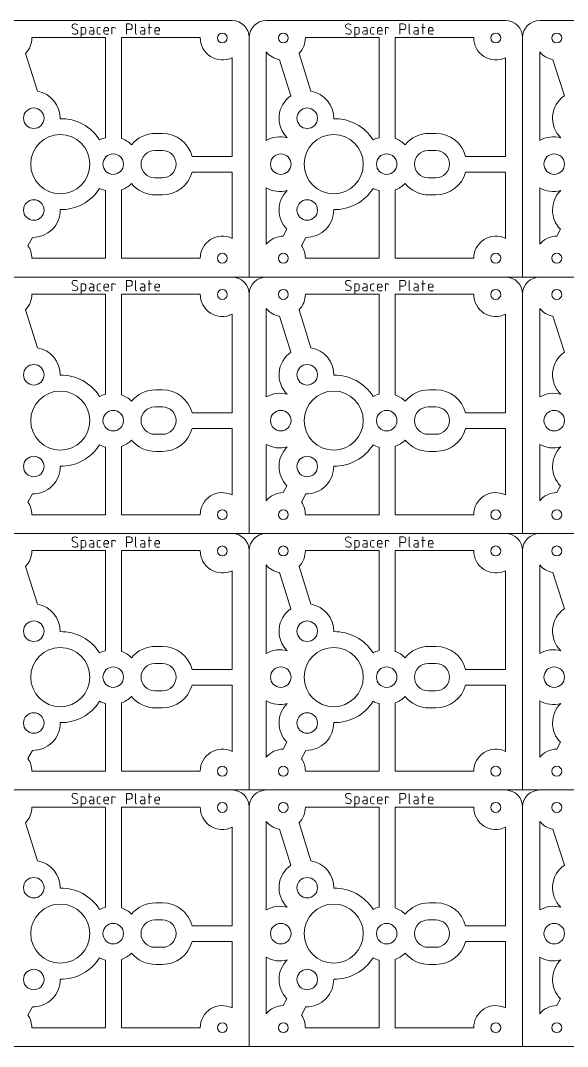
# Model space of a CAD drawing. Header units: millimetres. Extents: x 10 to 570, y 12 to 312.
# Drawn here: x 263.1 to 423.1, y 12.5 to 312.5 of the extents above; entities that cross this region are included whole.
import ezdxf

# ---------------------------------------------------------------- set-up
doc = ezdxf.new("R2010")
doc.units = ezdxf.units.MM
for name, color, linetype, lineweight, true_color in [('Spacer Plate', 7, 'CONTINUOUS', 0, 0x000000), ('Spacer Plate Honeycomb', 7, 'CONTINUOUS', 0, 0x000000), ('Spacer Plate Text', 4, 'CONTINUOUS', 0, 0x00ffff)]:
    doc.layers.add(name, color=color, linetype=linetype, lineweight=lineweight, true_color=true_color)

msp = doc.modelspace()

# ---------------------------------------------------------------- linework, layer by layer
at = {"layer": 'Spacer Plate'}
for p, q in [((325, 312.5), (255, 312.5)), ((405, 312.5), (335, 312.5)), ((485, 312.5), (415, 312.5)), ((330, 307.5), (330, 237.5)), ((410, 307.5), (410, 237.5)), ((302.37, 274.5), (304.62, 274.5)), ((382.37, 274.5), (384.62, 274.5)), ((304.62, 266.5), (302.37, 266.5)), ((384.62, 266.5), (382.37, 266.5)), ((250, 237.5), (330, 237.5)), ((330, 237.5), (410, 237.5)), ((410, 237.5), (490, 237.5)), ((330, 232.5), (330, 162.5)), ((410, 232.5), (410, 162.5)), ((302.37, 199.5), (304.62, 199.5)), ((382.37, 199.5), (384.62, 199.5)), ((304.62, 191.5), (302.37, 191.5)), ((384.62, 191.5), (382.37, 191.5)), ((250, 162.5), (330, 162.5)), ((330, 162.5), (410, 162.5)), ((410, 162.5), (490, 162.5)), ((330, 157.5), (330, 87.5)), ((410, 157.5), (410, 87.5)), ((302.37, 124.5), (304.62, 124.5)), ((382.37, 124.5), (384.62, 124.5)), ((304.62, 116.5), (302.37, 116.5)), ((384.62, 116.5), (382.37, 116.5)), ((250, 87.5), (330, 87.5)), ((330, 87.5), (410, 87.5)), ((410, 87.5), (490, 87.5)), ((330, 82.5), (330, 12.5)), ((410, 82.5), (410, 12.5)), ((302.37, 49.5), (304.62, 49.5)), ((382.37, 49.5), (384.62, 49.5)), ((304.62, 41.5), (302.37, 41.5)), ((384.62, 41.5), (382.37, 41.5)), ((250, 12.5), (330, 12.5)), ((330, 12.5), (410, 12.5)), ((410, 12.5), (490, 12.5))]:
    msp.add_line(p, q, dxfattribs=at)
for centre, radius in [((322.15, 307.4), 1.45), ((340, 307.4), 1.45), ((402.15, 307.4), 1.45), ((420, 307.4), 1.45), ((267, 283.92), 3), ((347, 283.92), 3), ((274.75, 270.5), 8.65), ((354.75, 270.5), 8.65), ((290.25, 270.5), 3), ((339.25, 270.5), 3), ((370.25, 270.5), 3), ((419.25, 270.5), 3), ((267, 257.08), 3), ((347, 257.08), 3), ((322.15, 243), 1.45), ((340, 243), 1.45), ((402.15, 243), 1.45), ((420, 243), 1.45), ((322.15, 232.4), 1.45), ((340, 232.4), 1.45), ((402.15, 232.4), 1.45), ((420, 232.4), 1.45), ((267, 208.92), 3), ((347, 208.92), 3), ((274.75, 195.5), 8.65), ((354.75, 195.5), 8.65), ((290.25, 195.5), 3), ((339.25, 195.5), 3), ((370.25, 195.5), 3), ((419.25, 195.5), 3), ((267, 182.08), 3), ((347, 182.08), 3), ((322.15, 168), 1.45), ((340, 168), 1.45), ((402.15, 168), 1.45), ((420, 168), 1.45), ((322.15, 157.4), 1.45), ((340, 157.4), 1.45), ((402.15, 157.4), 1.45), ((420, 157.4), 1.45), ((267, 133.92), 3), ((347, 133.92), 3), ((274.75, 120.5), 8.65), ((354.75, 120.5), 8.65), ((290.25, 120.5), 3), ((339.25, 120.5), 3), ((370.25, 120.5), 3), ((419.25, 120.5), 3), ((267, 107.08), 3), ((347, 107.08), 3), ((322.15, 93), 1.45), ((340, 93), 1.45), ((402.15, 93), 1.45), ((420, 93), 1.45), ((322.15, 82.4), 1.45), ((340, 82.4), 1.45), ((402.15, 82.4), 1.45), ((420, 82.4), 1.45), ((267, 58.92), 3), ((347, 58.92), 3), ((274.75, 45.5), 8.65), ((354.75, 45.5), 8.65), ((290.25, 45.5), 3), ((339.25, 45.5), 3), ((370.25, 45.5), 3), ((419.25, 45.5), 3), ((267, 32.08), 3), ((347, 32.08), 3), ((322.15, 18), 1.45), ((340, 18), 1.45), ((402.15, 18), 1.45), ((420, 18), 1.45)]:
    msp.add_circle(centre, radius, dxfattribs=at)
for centre, radius, start, end in [((325, 307.5), 5, 0, 90), ((335, 307.5), 5, 90, 180), ((405, 307.5), 5, 0, 90), ((415, 307.5), 5, 90, 180), ((302.37, 270.5), 4, 90, 270), ((304.62, 270.5), 4, 270, 90), ((382.37, 270.5), 4, 90, 270), ((384.62, 270.5), 4, 270, 90), ((325, 232.5), 5, 0, 90), ((335, 232.5), 5, 90, 180), ((405, 232.5), 5, 0, 90), ((415, 232.5), 5, 90, 180), ((302.37, 195.5), 4, 90, 270), ((304.62, 195.5), 4, 270, 90), ((382.37, 195.5), 4, 90, 270), ((384.62, 195.5), 4, 270, 90), ((325, 157.5), 5, 0, 90), ((335, 157.5), 5, 90, 180), ((405, 157.5), 5, 0, 90), ((415, 157.5), 5, 90, 180), ((302.37, 120.5), 4, 90, 270), ((304.62, 120.5), 4, 270, 90), ((382.37, 120.5), 4, 90, 270), ((384.62, 120.5), 4, 270, 90), ((325, 82.5), 5, 0, 90), ((335, 82.5), 5, 90, 180), ((405, 82.5), 5, 0, 90), ((415, 82.5), 5, 90, 180), ((302.37, 45.5), 4, 90, 270), ((304.62, 45.5), 4, 270, 90), ((382.37, 45.5), 4, 90, 270), ((384.62, 45.5), 4, 270, 90)]:
    msp.add_arc(centre, radius, start, end, dxfattribs=at)
at = {"layer": 'Spacer Plate Honeycomb'}
for p, q in [((266.45, 307.5), (288, 307.5)), ((288, 307.5), (288, 278.24)), ((292.68, 307.5), (315.7, 307.5)), ((292.68, 278.04), (292.68, 307.5)), ((346.45, 307.5), (368, 307.5)), ((368, 307.5), (368, 278.24)), ((372.68, 307.5), (395.7, 307.5)), ((372.68, 278.04), (372.68, 307.5)), ((335, 303.33), (335, 277.43)), ((415, 303.33), (415, 277.43)), ((264.59, 302.86), (268.09, 291.81)), ((325, 301.61), (325, 272.75)), ((338.87, 301.05), (342.21, 290.51)), ((344.59, 302.86), (348.09, 291.81)), ((405, 301.61), (405, 272.75)), ((418.87, 301.05), (422.21, 290.51)), ((302.62, 279.5), (304.62, 279.5)), ((382.62, 279.5), (384.62, 279.5)), ((325, 272.75), (313.34, 272.75)), ((405, 272.75), (393.34, 272.75)), ((313.31, 268.16), (325, 268.16)), ((325, 268.16), (325, 248.79)), ((393.31, 268.16), (405, 268.16)), ((405, 268.16), (405, 248.79)), ((288, 262.76), (288, 243)), ((292.68, 243), (292.68, 262.96)), ((304.62, 261.5), (302.62, 261.5)), ((335, 263.57), (335, 247.07)), ((368, 262.76), (368, 243)), ((372.68, 243), (372.68, 262.96)), ((384.62, 261.5), (382.62, 261.5)), ((415, 263.57), (415, 247.07)), ((266.59, 249.08), (265.31, 246.66)), ((341.06, 251.45), (340, 249.45)), ((346.59, 249.08), (345.31, 246.66)), ((421.06, 251.45), (420, 249.45)), ((288, 243), (266.45, 243)), ((315.7, 243), (292.68, 243)), ((368, 243), (346.45, 243)), ((395.7, 243), (372.68, 243)), ((266.45, 232.5), (288, 232.5)), ((288, 232.5), (288, 203.24)), ((292.68, 232.5), (315.7, 232.5)), ((292.68, 203.04), (292.68, 232.5)), ((346.45, 232.5), (368, 232.5)), ((368, 232.5), (368, 203.24)), ((372.68, 232.5), (395.7, 232.5)), ((372.68, 203.04), (372.68, 232.5)), ((335, 228.33), (335, 202.43)), ((415, 228.33), (415, 202.43)), ((264.59, 227.86), (268.09, 216.81)), ((325, 226.61), (325, 197.75)), ((338.87, 226.05), (342.21, 215.51)), ((344.59, 227.86), (348.09, 216.81)), ((405, 226.61), (405, 197.75)), ((418.87, 226.05), (422.21, 215.51)), ((302.62, 204.5), (304.62, 204.5)), ((382.62, 204.5), (384.62, 204.5)), ((325, 197.75), (313.34, 197.75)), ((405, 197.75), (393.34, 197.75)), ((313.31, 193.16), (325, 193.16)), ((325, 193.16), (325, 173.79)), ((393.31, 193.16), (405, 193.16)), ((405, 193.16), (405, 173.79)), ((288, 187.76), (288, 168)), ((292.68, 168), (292.68, 187.96)), ((304.62, 186.5), (302.62, 186.5)), ((335, 188.57), (335, 172.07)), ((368, 187.76), (368, 168)), ((372.68, 168), (372.68, 187.96)), ((384.62, 186.5), (382.62, 186.5)), ((415, 188.57), (415, 172.07)), ((266.59, 174.08), (265.31, 171.66)), ((341.06, 176.45), (340, 174.45)), ((346.59, 174.08), (345.31, 171.66)), ((421.06, 176.45), (420, 174.45)), ((288, 168), (266.45, 168)), ((315.7, 168), (292.68, 168)), ((368, 168), (346.45, 168)), ((395.7, 168), (372.68, 168)), ((266.45, 157.5), (288, 157.5)), ((288, 157.5), (288, 128.24)), ((292.68, 157.5), (315.7, 157.5)), ((292.68, 128.04), (292.68, 157.5)), ((346.45, 157.5), (368, 157.5)), ((368, 157.5), (368, 128.24)), ((372.68, 157.5), (395.7, 157.5)), ((372.68, 128.04), (372.68, 157.5)), ((335, 153.33), (335, 127.43)), ((415, 153.33), (415, 127.43)), ((264.59, 152.86), (268.09, 141.81)), ((325, 151.61), (325, 122.75)), ((338.87, 151.05), (342.21, 140.51)), ((344.59, 152.86), (348.09, 141.81)), ((405, 151.61), (405, 122.75)), ((418.87, 151.05), (422.21, 140.51)), ((302.62, 129.5), (304.62, 129.5)), ((382.62, 129.5), (384.62, 129.5)), ((325, 122.75), (313.34, 122.75)), ((405, 122.75), (393.34, 122.75)), ((313.31, 118.16), (325, 118.16)), ((325, 118.16), (325, 98.79)), ((393.31, 118.16), (405, 118.16)), ((405, 118.16), (405, 98.79)), ((288, 112.76), (288, 93)), ((292.68, 93), (292.68, 112.96)), ((304.62, 111.5), (302.62, 111.5)), ((335, 113.57), (335, 97.07)), ((368, 112.76), (368, 93)), ((372.68, 93), (372.68, 112.96)), ((384.62, 111.5), (382.62, 111.5)), ((415, 113.57), (415, 97.07)), ((266.59, 99.08), (265.31, 96.66)), ((341.06, 101.45), (340, 99.45)), ((346.59, 99.08), (345.31, 96.66)), ((421.06, 101.45), (420, 99.45)), ((288, 93), (266.45, 93)), ((315.7, 93), (292.68, 93)), ((368, 93), (346.45, 93)), ((395.7, 93), (372.68, 93)), ((266.45, 82.5), (288, 82.5)), ((288, 82.5), (288, 53.24)), ((292.68, 82.5), (315.7, 82.5)), ((292.68, 53.04), (292.68, 82.5)), ((346.45, 82.5), (368, 82.5)), ((368, 82.5), (368, 53.24)), ((372.68, 82.5), (395.7, 82.5)), ((372.68, 53.04), (372.68, 82.5)), ((335, 78.33), (335, 52.43)), ((415, 78.33), (415, 52.43)), ((264.59, 77.86), (268.09, 66.81)), ((325, 76.61), (325, 47.75)), ((338.87, 76.05), (342.21, 65.51)), ((344.59, 77.86), (348.09, 66.81)), ((405, 76.61), (405, 47.75)), ((418.87, 76.05), (422.21, 65.51)), ((302.62, 54.5), (304.62, 54.5)), ((382.62, 54.5), (384.62, 54.5)), ((325, 47.75), (313.34, 47.75)), ((405, 47.75), (393.34, 47.75)), ((313.31, 43.16), (325, 43.16)), ((325, 43.16), (325, 23.79)), ((393.31, 43.16), (405, 43.16)), ((405, 43.16), (405, 23.79)), ((288, 37.76), (288, 18)), ((292.68, 18), (292.68, 37.96)), ((304.62, 36.5), (302.62, 36.5)), ((335, 38.57), (335, 22.07)), ((368, 37.76), (368, 18)), ((372.68, 18), (372.68, 37.96)), ((384.62, 36.5), (382.62, 36.5)), ((415, 38.57), (415, 22.07)), ((266.59, 24.08), (265.31, 21.66)), ((341.06, 26.45), (340, 24.45)), ((346.59, 24.08), (345.31, 21.66)), ((421.06, 26.45), (420, 24.45)), ((288, 18), (266.45, 18)), ((315.7, 18), (292.68, 18)), ((368, 18), (346.45, 18)), ((395.7, 18), (372.68, 18))]:
    msp.add_line(p, q, dxfattribs=at)
for centre, radius, start, end in [((260, 307.4), 6.45, 315.3128, 0.8883), ((322.15, 307.4), 6.45, 179.1117, 296.2226), ((340, 307.4), 6.45, 315.3128, 0.8883), ((402.15, 307.4), 6.45, 179.1117, 296.2226), ((340, 307.4), 6.45, 219.1774, 259.8773), ((420, 307.4), 6.45, 219.1774, 259.8773), ((266.75, 283.92), 8, 359.0993, 80.3491), ((346.75, 283.92), 8, 359.0993, 80.3491), ((346.75, 283.92), 8, 124.5841, 225.6385), ((426.75, 283.92), 8, 124.5841, 225.6385), ((275, 270.5), 13.3, 32.1302, 91.0813), ((355, 270.5), 13.3, 32.1302, 91.0813), ((302.62, 270.5), 9, 90, 140.9136), ((304.62, 270.5), 9, 14.4777, 90), ((382.62, 270.5), 9, 90, 140.9136), ((384.62, 270.5), 9, 14.4777, 90), ((290, 270.5), 8, 104.5072, 117.8478), ((290, 270.5), 8, 45.1782, 70.4228), ((339, 270.5), 8, 74.3615, 120), ((370, 270.5), 8, 104.5072, 117.8478), ((370, 270.5), 8, 45.1782, 70.4228), ((419, 270.5), 8, 74.3615, 120), ((304.62, 270.5), 9, 270, 344.9126), ((384.62, 270.5), 9, 270, 344.9126), ((290, 270.5), 8, 289.5772, 314.8218), ((302.62, 270.5), 9, 219.0864, 270), ((370, 270.5), 8, 289.5772, 314.8218), ((382.62, 270.5), 9, 219.0864, 270), ((275, 270.5), 13.3, 268.9187, 327.8698), ((290, 270.5), 8, 242.1522, 255.4928), ((339, 270.5), 8, 240, 285.6385), ((346.75, 257.08), 8, 134.3615, 224.6556), ((355, 270.5), 13.3, 268.9187, 327.8698), ((370, 270.5), 8, 242.1522, 255.4928), ((419, 270.5), 8, 240, 285.6385), ((426.75, 257.08), 8, 134.3615, 224.6556), ((266.75, 257.08), 8, 268.8483, 0.9007), ((346.75, 257.08), 8, 268.8483, 0.9007), ((322.15, 243), 6.45, 63.7774, 180), ((340, 243), 6.45, 89.9592, 140.8226), ((402.15, 243), 6.45, 63.7774, 180), ((420, 243), 6.45, 89.9592, 140.8226), ((260, 243), 6.45, 0, 34.5237), ((340, 243), 6.45, 0, 34.5237), ((260, 232.4), 6.45, 315.3128, 0.8883), ((322.15, 232.4), 6.45, 179.1117, 296.2226), ((340, 232.4), 6.45, 315.3128, 0.8883), ((402.15, 232.4), 6.45, 179.1117, 296.2226), ((340, 232.4), 6.45, 219.1774, 259.8773), ((420, 232.4), 6.45, 219.1774, 259.8773), ((266.75, 208.92), 8, 359.0993, 80.3491), ((346.75, 208.92), 8, 359.0993, 80.3491), ((346.75, 208.92), 8, 124.5841, 225.6385), ((426.75, 208.92), 8, 124.5841, 225.6385), ((275, 195.5), 13.3, 32.1302, 91.0813), ((355, 195.5), 13.3, 32.1302, 91.0813), ((302.62, 195.5), 9, 90, 140.9136), ((304.62, 195.5), 9, 14.4777, 90), ((382.62, 195.5), 9, 90, 140.9136), ((384.62, 195.5), 9, 14.4777, 90), ((290, 195.5), 8, 104.5072, 117.8478), ((290, 195.5), 8, 45.1782, 70.4228), ((339, 195.5), 8, 74.3615, 120), ((370, 195.5), 8, 104.5072, 117.8478), ((370, 195.5), 8, 45.1782, 70.4228), ((419, 195.5), 8, 74.3615, 120), ((304.62, 195.5), 9, 270, 344.9126), ((384.62, 195.5), 9, 270, 344.9126), ((290, 195.5), 8, 289.5772, 314.8218), ((302.62, 195.5), 9, 219.0864, 270), ((370, 195.5), 8, 289.5772, 314.8218), ((382.62, 195.5), 9, 219.0864, 270), ((275, 195.5), 13.3, 268.9187, 327.8698), ((290, 195.5), 8, 242.1522, 255.4928), ((339, 195.5), 8, 240, 285.6385), ((346.75, 182.08), 8, 134.3615, 224.6556), ((355, 195.5), 13.3, 268.9187, 327.8698), ((370, 195.5), 8, 242.1522, 255.4928), ((419, 195.5), 8, 240, 285.6385), ((426.75, 182.08), 8, 134.3615, 224.6556), ((266.75, 182.08), 8, 268.8483, 0.9007), ((346.75, 182.08), 8, 268.8483, 0.9007), ((322.15, 168), 6.45, 63.7774, 180), ((340, 168), 6.45, 89.9592, 140.8226), ((402.15, 168), 6.45, 63.7774, 180), ((420, 168), 6.45, 89.9592, 140.8226), ((260, 168), 6.45, 0, 34.5237), ((340, 168), 6.45, 0, 34.5237), ((260, 157.4), 6.45, 315.3128, 0.8883), ((322.15, 157.4), 6.45, 179.1117, 296.2226), ((340, 157.4), 6.45, 315.3128, 0.8883), ((402.15, 157.4), 6.45, 179.1117, 296.2226), ((340, 157.4), 6.45, 219.1774, 259.8773), ((420, 157.4), 6.45, 219.1774, 259.8773), ((266.75, 133.92), 8, 359.0993, 80.3491), ((346.75, 133.92), 8, 359.0993, 80.3491), ((346.75, 133.92), 8, 124.5841, 225.6385), ((426.75, 133.92), 8, 124.5841, 225.6385), ((275, 120.5), 13.3, 32.1302, 91.0813), ((355, 120.5), 13.3, 32.1302, 91.0813), ((302.62, 120.5), 9, 90, 140.9136), ((304.62, 120.5), 9, 14.4777, 90), ((382.62, 120.5), 9, 90, 140.9136), ((384.62, 120.5), 9, 14.4777, 90), ((290, 120.5), 8, 104.5072, 117.8478), ((290, 120.5), 8, 45.1782, 70.4228), ((339, 120.5), 8, 74.3615, 120), ((370, 120.5), 8, 104.5072, 117.8478), ((370, 120.5), 8, 45.1782, 70.4228), ((419, 120.5), 8, 74.3615, 120), ((304.62, 120.5), 9, 270, 344.9126), ((384.62, 120.5), 9, 270, 344.9126), ((290, 120.5), 8, 289.5772, 314.8218), ((302.62, 120.5), 9, 219.0864, 270), ((370, 120.5), 8, 289.5772, 314.8218), ((382.62, 120.5), 9, 219.0864, 270), ((275, 120.5), 13.3, 268.9187, 327.8698), ((290, 120.5), 8, 242.1522, 255.4928), ((339, 120.5), 8, 240, 285.6385), ((346.75, 107.08), 8, 134.3615, 224.6556), ((355, 120.5), 13.3, 268.9187, 327.8698), ((370, 120.5), 8, 242.1522, 255.4928), ((419, 120.5), 8, 240, 285.6385), ((426.75, 107.08), 8, 134.3615, 224.6556), ((266.75, 107.08), 8, 268.8483, 0.9007), ((346.75, 107.08), 8, 268.8483, 0.9007), ((322.15, 93), 6.45, 63.7774, 180), ((340, 93), 6.45, 89.9592, 140.8226), ((402.15, 93), 6.45, 63.7774, 180), ((420, 93), 6.45, 89.9592, 140.8226), ((260, 93), 6.45, 0, 34.5237), ((340, 93), 6.45, 0, 34.5237), ((260, 82.4), 6.45, 315.3128, 0.8883), ((322.15, 82.4), 6.45, 179.1117, 296.2226), ((340, 82.4), 6.45, 315.3128, 0.8883), ((402.15, 82.4), 6.45, 179.1117, 296.2226), ((340, 82.4), 6.45, 219.1774, 259.8773), ((420, 82.4), 6.45, 219.1774, 259.8773), ((266.75, 58.92), 8, 359.0993, 80.3491), ((346.75, 58.92), 8, 359.0993, 80.3491), ((346.75, 58.92), 8, 124.5841, 225.6385), ((426.75, 58.92), 8, 124.5841, 225.6385), ((275, 45.5), 13.3, 32.1302, 91.0813), ((355, 45.5), 13.3, 32.1302, 91.0813), ((302.62, 45.5), 9, 90, 140.9136), ((304.62, 45.5), 9, 14.4777, 90), ((382.62, 45.5), 9, 90, 140.9136), ((384.62, 45.5), 9, 14.4777, 90), ((290, 45.5), 8, 104.5072, 117.8478), ((290, 45.5), 8, 45.1782, 70.4228), ((339, 45.5), 8, 74.3615, 120), ((370, 45.5), 8, 104.5072, 117.8478), ((370, 45.5), 8, 45.1782, 70.4228), ((419, 45.5), 8, 74.3615, 120), ((304.62, 45.5), 9, 270, 344.9126), ((384.62, 45.5), 9, 270, 344.9126), ((290, 45.5), 8, 289.5772, 314.8218), ((302.62, 45.5), 9, 219.0864, 270), ((370, 45.5), 8, 289.5772, 314.8218), ((382.62, 45.5), 9, 219.0864, 270), ((275, 45.5), 13.3, 268.9187, 327.8698), ((290, 45.5), 8, 242.1522, 255.4928), ((339, 45.5), 8, 240, 285.6385), ((346.75, 32.08), 8, 134.3615, 224.6556), ((355, 45.5), 13.3, 268.9187, 327.8698), ((370, 45.5), 8, 242.1522, 255.4928), ((419, 45.5), 8, 240, 285.6385), ((426.75, 32.08), 8, 134.3615, 224.6556), ((266.75, 32.08), 8, 268.8483, 0.9007), ((346.75, 32.08), 8, 268.8483, 0.9007), ((322.15, 18), 6.45, 63.7774, 180), ((340, 18), 6.45, 89.9592, 140.8226), ((402.15, 18), 6.45, 63.7774, 180), ((420, 18), 6.45, 89.9592, 140.8226), ((260, 18), 6.45, 0, 34.5237), ((340, 18), 6.45, 0, 34.5237)]:
    msp.add_arc(centre, radius, start, end, dxfattribs=at)
at = {"layer": 'Spacer Plate Text'}
for p, q in [((278.57, 310.24), (279.51, 309.76)), ((281.71, 310.5), (280.88, 310.5)), ((280.88, 310.5), (280.88, 307.5)), ((282.21, 309), (282.21, 310)), ((283.38, 310.5), (284.04, 310.5)), ((283.71, 309.5), (284.54, 309.5)), ((284.54, 310), (284.54, 308.5)), ((285.54, 310), (285.54, 309)), ((286.54, 310.5), (286.04, 310.5)), ((287.54, 309.83), (287.54, 309)), ((287.54, 309.5), (288.88, 309.5)), ((288.88, 309.5), (288.88, 309.83)), ((289.88, 308.5), (289.88, 310.5)), ((289.88, 310.5), (290.54, 310.5)), ((294.13, 308.5), (294.13, 311.5)), ((294.13, 311.5), (295.13, 311.5)), ((295.13, 309.83), (294.13, 309.83)), ((295.79, 310.83), (295.79, 310.5)), ((296.79, 311.5), (296.79, 308.83)), ((298.29, 310.5), (298.96, 310.5)), ((298.63, 309.5), (299.46, 309.5)), ((299.46, 310), (299.46, 308.5)), ((300.46, 310.5), (301.46, 310.5)), ((300.79, 311.5), (300.79, 308.5)), ((302.46, 309.83), (302.46, 309)), ((302.46, 309.5), (303.79, 309.5)), ((303.79, 309.5), (303.79, 309.83)), ((358.57, 310.24), (359.51, 309.76)), ((361.71, 310.5), (360.88, 310.5)), ((360.88, 310.5), (360.88, 307.5)), ((362.21, 309), (362.21, 310)), ((363.38, 310.5), (364.04, 310.5)), ((363.71, 309.5), (364.54, 309.5)), ((364.54, 310), (364.54, 308.5)), ((365.54, 310), (365.54, 309)), ((366.54, 310.5), (366.04, 310.5)), ((367.54, 309.83), (367.54, 309)), ((367.54, 309.5), (368.88, 309.5)), ((368.88, 309.5), (368.88, 309.83)), ((369.88, 308.5), (369.88, 310.5)), ((369.88, 310.5), (370.54, 310.5)), ((374.13, 308.5), (374.13, 311.5)), ((374.13, 311.5), (375.13, 311.5)), ((375.13, 309.83), (374.13, 309.83)), ((375.79, 310.83), (375.79, 310.5)), ((376.79, 311.5), (376.79, 308.83)), ((378.29, 310.5), (378.96, 310.5)), ((378.63, 309.5), (379.46, 309.5)), ((379.46, 310), (379.46, 308.5)), ((380.46, 310.5), (381.46, 310.5)), ((380.79, 311.5), (380.79, 308.5)), ((382.46, 309.83), (382.46, 309)), ((382.46, 309.5), (383.79, 309.5)), ((383.79, 309.5), (383.79, 309.83)), ((280.88, 308.5), (281.71, 308.5)), ((284.54, 308.5), (283.71, 308.5)), ((286.04, 308.5), (286.54, 308.5)), ((288.04, 308.5), (288.88, 308.5)), ((299.46, 308.5), (298.63, 308.5)), ((302.96, 308.5), (303.79, 308.5)), ((360.88, 308.5), (361.71, 308.5)), ((364.54, 308.5), (363.71, 308.5)), ((366.04, 308.5), (366.54, 308.5)), ((368.04, 308.5), (368.88, 308.5)), ((379.46, 308.5), (378.63, 308.5)), ((382.96, 308.5), (383.79, 308.5)), ((278.57, 235.24), (279.51, 234.76)), ((281.71, 235.5), (280.88, 235.5)), ((280.88, 235.5), (280.88, 232.5)), ((282.21, 234), (282.21, 235)), ((283.38, 235.5), (284.04, 235.5)), ((283.71, 234.5), (284.54, 234.5)), ((284.54, 235), (284.54, 233.5)), ((285.54, 235), (285.54, 234)), ((286.54, 235.5), (286.04, 235.5)), ((287.54, 234.83), (287.54, 234)), ((287.54, 234.5), (288.88, 234.5)), ((288.88, 234.5), (288.88, 234.83)), ((289.88, 233.5), (289.88, 235.5)), ((289.88, 235.5), (290.54, 235.5)), ((294.13, 233.5), (294.13, 236.5)), ((294.13, 236.5), (295.13, 236.5)), ((295.13, 234.83), (294.13, 234.83)), ((295.79, 235.83), (295.79, 235.5)), ((296.79, 236.5), (296.79, 233.83)), ((298.29, 235.5), (298.96, 235.5)), ((298.63, 234.5), (299.46, 234.5)), ((299.46, 235), (299.46, 233.5)), ((300.46, 235.5), (301.46, 235.5)), ((300.79, 236.5), (300.79, 233.5)), ((302.46, 234.83), (302.46, 234)), ((302.46, 234.5), (303.79, 234.5)), ((303.79, 234.5), (303.79, 234.83)), ((358.57, 235.24), (359.51, 234.76)), ((361.71, 235.5), (360.88, 235.5)), ((360.88, 235.5), (360.88, 232.5)), ((362.21, 234), (362.21, 235)), ((363.38, 235.5), (364.04, 235.5)), ((363.71, 234.5), (364.54, 234.5)), ((364.54, 235), (364.54, 233.5)), ((365.54, 235), (365.54, 234)), ((366.54, 235.5), (366.04, 235.5)), ((367.54, 234.83), (367.54, 234)), ((367.54, 234.5), (368.88, 234.5)), ((368.88, 234.5), (368.88, 234.83)), ((369.88, 233.5), (369.88, 235.5)), ((369.88, 235.5), (370.54, 235.5)), ((374.13, 233.5), (374.13, 236.5)), ((374.13, 236.5), (375.13, 236.5)), ((375.13, 234.83), (374.13, 234.83)), ((375.79, 235.83), (375.79, 235.5)), ((376.79, 236.5), (376.79, 233.83)), ((378.29, 235.5), (378.96, 235.5)), ((378.63, 234.5), (379.46, 234.5)), ((379.46, 235), (379.46, 233.5)), ((380.46, 235.5), (381.46, 235.5)), ((380.79, 236.5), (380.79, 233.5)), ((382.46, 234.83), (382.46, 234)), ((382.46, 234.5), (383.79, 234.5)), ((383.79, 234.5), (383.79, 234.83)), ((280.88, 233.5), (281.71, 233.5)), ((284.54, 233.5), (283.71, 233.5)), ((286.04, 233.5), (286.54, 233.5)), ((288.04, 233.5), (288.88, 233.5)), ((299.46, 233.5), (298.63, 233.5)), ((302.96, 233.5), (303.79, 233.5)), ((360.88, 233.5), (361.71, 233.5)), ((364.54, 233.5), (363.71, 233.5)), ((366.04, 233.5), (366.54, 233.5)), ((368.04, 233.5), (368.88, 233.5)), ((379.46, 233.5), (378.63, 233.5)), ((382.96, 233.5), (383.79, 233.5)), ((278.57, 160.24), (279.51, 159.76)), ((281.71, 160.5), (280.88, 160.5)), ((280.88, 160.5), (280.88, 157.5)), ((282.21, 159), (282.21, 160)), ((283.38, 160.5), (284.04, 160.5)), ((283.71, 159.5), (284.54, 159.5)), ((284.54, 160), (284.54, 158.5)), ((285.54, 160), (285.54, 159)), ((286.54, 160.5), (286.04, 160.5)), ((287.54, 159.83), (287.54, 159)), ((287.54, 159.5), (288.88, 159.5)), ((288.88, 159.5), (288.88, 159.83)), ((289.88, 158.5), (289.88, 160.5)), ((289.88, 160.5), (290.54, 160.5)), ((294.13, 158.5), (294.13, 161.5)), ((294.13, 161.5), (295.13, 161.5)), ((295.13, 159.83), (294.13, 159.83)), ((295.79, 160.83), (295.79, 160.5)), ((296.79, 161.5), (296.79, 158.83)), ((298.29, 160.5), (298.96, 160.5)), ((298.63, 159.5), (299.46, 159.5)), ((299.46, 160), (299.46, 158.5)), ((300.46, 160.5), (301.46, 160.5)), ((300.79, 161.5), (300.79, 158.5)), ((302.46, 159.83), (302.46, 159)), ((302.46, 159.5), (303.79, 159.5)), ((303.79, 159.5), (303.79, 159.83)), ((358.57, 160.24), (359.51, 159.76)), ((361.71, 160.5), (360.88, 160.5)), ((360.88, 160.5), (360.88, 157.5)), ((362.21, 159), (362.21, 160)), ((363.38, 160.5), (364.04, 160.5)), ((363.71, 159.5), (364.54, 159.5)), ((364.54, 160), (364.54, 158.5)), ((365.54, 160), (365.54, 159)), ((366.54, 160.5), (366.04, 160.5)), ((367.54, 159.83), (367.54, 159)), ((367.54, 159.5), (368.88, 159.5)), ((368.88, 159.5), (368.88, 159.83)), ((369.88, 158.5), (369.88, 160.5)), ((369.88, 160.5), (370.54, 160.5)), ((374.13, 158.5), (374.13, 161.5)), ((374.13, 161.5), (375.13, 161.5)), ((375.13, 159.83), (374.13, 159.83)), ((375.79, 160.83), (375.79, 160.5)), ((376.79, 161.5), (376.79, 158.83)), ((378.29, 160.5), (378.96, 160.5)), ((378.63, 159.5), (379.46, 159.5)), ((379.46, 160), (379.46, 158.5)), ((380.46, 160.5), (381.46, 160.5)), ((380.79, 161.5), (380.79, 158.5)), ((382.46, 159.83), (382.46, 159)), ((382.46, 159.5), (383.79, 159.5)), ((383.79, 159.5), (383.79, 159.83)), ((280.88, 158.5), (281.71, 158.5)), ((284.54, 158.5), (283.71, 158.5)), ((286.04, 158.5), (286.54, 158.5)), ((288.04, 158.5), (288.88, 158.5)), ((299.46, 158.5), (298.63, 158.5)), ((302.96, 158.5), (303.79, 158.5)), ((360.88, 158.5), (361.71, 158.5)), ((364.54, 158.5), (363.71, 158.5)), ((366.04, 158.5), (366.54, 158.5)), ((368.04, 158.5), (368.88, 158.5)), ((379.46, 158.5), (378.63, 158.5)), ((382.96, 158.5), (383.79, 158.5)), ((278.57, 85.24), (279.51, 84.76)), ((281.71, 85.5), (280.88, 85.5)), ((280.88, 85.5), (280.88, 82.5)), ((282.21, 84), (282.21, 85)), ((283.38, 85.5), (284.04, 85.5)), ((283.71, 84.5), (284.54, 84.5)), ((284.54, 85), (284.54, 83.5)), ((285.54, 85), (285.54, 84)), ((286.54, 85.5), (286.04, 85.5)), ((287.54, 84.83), (287.54, 84)), ((287.54, 84.5), (288.88, 84.5)), ((288.88, 84.5), (288.88, 84.83)), ((289.88, 83.5), (289.88, 85.5)), ((289.88, 85.5), (290.54, 85.5)), ((294.13, 83.5), (294.13, 86.5)), ((294.13, 86.5), (295.13, 86.5)), ((295.13, 84.83), (294.13, 84.83)), ((295.79, 85.83), (295.79, 85.5)), ((296.79, 86.5), (296.79, 83.83)), ((298.29, 85.5), (298.96, 85.5)), ((298.63, 84.5), (299.46, 84.5)), ((299.46, 85), (299.46, 83.5)), ((300.46, 85.5), (301.46, 85.5)), ((300.79, 86.5), (300.79, 83.5)), ((302.46, 84.83), (302.46, 84)), ((302.46, 84.5), (303.79, 84.5)), ((303.79, 84.5), (303.79, 84.83)), ((358.57, 85.24), (359.51, 84.76)), ((361.71, 85.5), (360.88, 85.5)), ((360.88, 85.5), (360.88, 82.5)), ((362.21, 84), (362.21, 85)), ((363.38, 85.5), (364.04, 85.5)), ((363.71, 84.5), (364.54, 84.5)), ((364.54, 85), (364.54, 83.5)), ((365.54, 85), (365.54, 84)), ((366.54, 85.5), (366.04, 85.5)), ((367.54, 84.83), (367.54, 84)), ((367.54, 84.5), (368.88, 84.5)), ((368.88, 84.5), (368.88, 84.83)), ((369.88, 83.5), (369.88, 85.5)), ((369.88, 85.5), (370.54, 85.5)), ((374.13, 83.5), (374.13, 86.5)), ((374.13, 86.5), (375.13, 86.5)), ((375.13, 84.83), (374.13, 84.83)), ((375.79, 85.83), (375.79, 85.5)), ((376.79, 86.5), (376.79, 83.83)), ((378.29, 85.5), (378.96, 85.5)), ((378.63, 84.5), (379.46, 84.5)), ((379.46, 85), (379.46, 83.5)), ((380.46, 85.5), (381.46, 85.5)), ((380.79, 86.5), (380.79, 83.5)), ((382.46, 84.83), (382.46, 84)), ((382.46, 84.5), (383.79, 84.5)), ((383.79, 84.5), (383.79, 84.83)), ((280.88, 83.5), (281.71, 83.5)), ((284.54, 83.5), (283.71, 83.5)), ((286.04, 83.5), (286.54, 83.5)), ((288.04, 83.5), (288.88, 83.5)), ((299.46, 83.5), (298.63, 83.5)), ((302.96, 83.5), (303.79, 83.5)), ((360.88, 83.5), (361.71, 83.5)), ((364.54, 83.5), (363.71, 83.5)), ((366.04, 83.5), (366.54, 83.5)), ((368.04, 83.5), (368.88, 83.5)), ((379.46, 83.5), (378.63, 83.5)), ((382.96, 83.5), (383.79, 83.5))]:
    msp.add_line(p, q, dxfattribs=at)
for centre, radius, start, end in [((278.87, 310.83), 0.667, 90, 243), ((278.87, 309.29), 2.21, 63.07, 90), ((279.21, 309.17), 0.667, 270, 62.98), ((281.71, 310), 0.5, 0, 90), ((283.71, 309), 0.5, 90, 270), ((284.04, 310), 0.5, 0, 90), ((286.04, 310), 0.5, 90, 180), ((288.21, 309.83), 0.667, 0, 180), ((290.54, 310.17), 0.333, 0, 90), ((295.13, 310.83), 0.667, 0, 90), ((295.13, 310.5), 0.667, 270, 0), ((298.63, 309), 0.5, 90, 270), ((298.96, 310), 0.5, 0, 90), ((303.13, 309.83), 0.667, 0, 180), ((358.87, 310.83), 0.667, 90, 243), ((358.87, 309.29), 2.21, 63.07, 90), ((359.21, 309.17), 0.667, 270, 62.98), ((361.71, 310), 0.5, 0, 90), ((363.71, 309), 0.5, 90, 270), ((364.04, 310), 0.5, 0, 90), ((366.04, 310), 0.5, 90, 180), ((368.21, 309.83), 0.667, 0, 180), ((370.54, 310.17), 0.333, 0, 90), ((375.13, 310.83), 0.667, 0, 90), ((375.13, 310.5), 0.667, 270, 0), ((378.63, 309), 0.5, 90, 270), ((378.96, 310), 0.5, 0, 90), ((383.13, 309.83), 0.667, 0, 180), ((279.21, 310.71), 2.21, 243.1, 270), ((281.71, 309), 0.5, 270, 0), ((286.04, 309), 0.5, 180, 270), ((288.04, 309), 0.5, 180, 270), ((297.13, 308.83), 0.333, 180, 270), ((302.96, 309), 0.5, 180, 270), ((359.21, 310.71), 2.21, 243.1, 270), ((361.71, 309), 0.5, 270, 0), ((366.04, 309), 0.5, 180, 270), ((368.04, 309), 0.5, 180, 270), ((377.13, 308.83), 0.333, 180, 270), ((382.96, 309), 0.5, 180, 270), ((278.87, 235.83), 0.667, 90, 243), ((278.87, 234.29), 2.21, 63.07, 90), ((279.21, 234.17), 0.667, 270, 62.98), ((281.71, 235), 0.5, 0, 90), ((283.71, 234), 0.5, 90, 270), ((284.04, 235), 0.5, 0, 90), ((286.04, 235), 0.5, 90, 180), ((288.21, 234.83), 0.667, 0, 180), ((290.54, 235.17), 0.333, 0, 90), ((295.13, 235.83), 0.667, 0, 90), ((295.13, 235.5), 0.667, 270, 0), ((298.63, 234), 0.5, 90, 270), ((298.96, 235), 0.5, 0, 90), ((303.13, 234.83), 0.667, 0, 180), ((358.87, 235.83), 0.667, 90, 243), ((358.87, 234.29), 2.21, 63.07, 90), ((359.21, 234.17), 0.667, 270, 62.98), ((361.71, 235), 0.5, 0, 90), ((363.71, 234), 0.5, 90, 270), ((364.04, 235), 0.5, 0, 90), ((366.04, 235), 0.5, 90, 180), ((368.21, 234.83), 0.667, 0, 180), ((370.54, 235.17), 0.333, 0, 90), ((375.13, 235.83), 0.667, 0, 90), ((375.13, 235.5), 0.667, 270, 0), ((378.63, 234), 0.5, 90, 270), ((378.96, 235), 0.5, 0, 90), ((383.13, 234.83), 0.667, 0, 180), ((279.21, 235.71), 2.21, 243.1, 270), ((281.71, 234), 0.5, 270, 0), ((286.04, 234), 0.5, 180, 270), ((288.04, 234), 0.5, 180, 270), ((297.13, 233.83), 0.333, 180, 270), ((302.96, 234), 0.5, 180, 270), ((359.21, 235.71), 2.21, 243.1, 270), ((361.71, 234), 0.5, 270, 0), ((366.04, 234), 0.5, 180, 270), ((368.04, 234), 0.5, 180, 270), ((377.13, 233.83), 0.333, 180, 270), ((382.96, 234), 0.5, 180, 270), ((278.87, 160.83), 0.667, 90, 243), ((278.87, 159.29), 2.21, 63.07, 90), ((279.21, 159.17), 0.667, 270, 62.98), ((281.71, 160), 0.5, 0, 90), ((283.71, 159), 0.5, 90, 270), ((284.04, 160), 0.5, 0, 90), ((286.04, 160), 0.5, 90, 180), ((288.21, 159.83), 0.667, 0, 180), ((290.54, 160.17), 0.333, 0, 90), ((295.13, 160.83), 0.667, 0, 90), ((295.13, 160.5), 0.667, 270, 0), ((298.63, 159), 0.5, 90, 270), ((298.96, 160), 0.5, 0, 90), ((303.13, 159.83), 0.667, 0, 180), ((358.87, 160.83), 0.667, 90, 243), ((358.87, 159.29), 2.21, 63.07, 90), ((359.21, 159.17), 0.667, 270, 62.98), ((361.71, 160), 0.5, 0, 90), ((363.71, 159), 0.5, 90, 270), ((364.04, 160), 0.5, 0, 90), ((366.04, 160), 0.5, 90, 180), ((368.21, 159.83), 0.667, 0, 180), ((370.54, 160.17), 0.333, 0, 90), ((375.13, 160.83), 0.667, 0, 90), ((375.13, 160.5), 0.667, 270, 0), ((378.63, 159), 0.5, 90, 270), ((378.96, 160), 0.5, 0, 90), ((383.13, 159.83), 0.667, 0, 180), ((279.21, 160.71), 2.21, 243.1, 270), ((281.71, 159), 0.5, 270, 0), ((286.04, 159), 0.5, 180, 270), ((288.04, 159), 0.5, 180, 270), ((297.13, 158.83), 0.333, 180, 270), ((302.96, 159), 0.5, 180, 270), ((359.21, 160.71), 2.21, 243.1, 270), ((361.71, 159), 0.5, 270, 0), ((366.04, 159), 0.5, 180, 270), ((368.04, 159), 0.5, 180, 270), ((377.13, 158.83), 0.333, 180, 270), ((382.96, 159), 0.5, 180, 270), ((278.87, 85.83), 0.667, 90, 243), ((278.87, 84.29), 2.21, 63.07, 90), ((279.21, 84.17), 0.667, 270, 62.98), ((281.71, 85), 0.5, 0, 90), ((283.71, 84), 0.5, 90, 270), ((284.04, 85), 0.5, 0, 90), ((286.04, 85), 0.5, 90, 180), ((288.21, 84.83), 0.667, 0, 180), ((290.54, 85.17), 0.333, 0, 90), ((295.13, 85.83), 0.667, 0, 90), ((295.13, 85.5), 0.667, 270, 0), ((298.63, 84), 0.5, 90, 270), ((298.96, 85), 0.5, 0, 90), ((303.13, 84.83), 0.667, 0, 180), ((358.87, 85.83), 0.667, 90, 243), ((358.87, 84.29), 2.21, 63.07, 90), ((359.21, 84.17), 0.667, 270, 62.98), ((361.71, 85), 0.5, 0, 90), ((363.71, 84), 0.5, 90, 270), ((364.04, 85), 0.5, 0, 90), ((366.04, 85), 0.5, 90, 180), ((368.21, 84.83), 0.667, 0, 180), ((370.54, 85.17), 0.333, 0, 90), ((375.13, 85.83), 0.667, 0, 90), ((375.13, 85.5), 0.667, 270, 0), ((378.63, 84), 0.5, 90, 270), ((378.96, 85), 0.5, 0, 90), ((383.13, 84.83), 0.667, 0, 180), ((279.21, 85.71), 2.21, 243.1, 270), ((281.71, 84), 0.5, 270, 0), ((286.04, 84), 0.5, 180, 270), ((288.04, 84), 0.5, 180, 270), ((297.13, 83.83), 0.333, 180, 270), ((302.96, 84), 0.5, 180, 270), ((359.21, 85.71), 2.21, 243.1, 270), ((361.71, 84), 0.5, 270, 0), ((366.04, 84), 0.5, 180, 270), ((368.04, 84), 0.5, 180, 270), ((377.13, 83.83), 0.333, 180, 270), ((382.96, 84), 0.5, 180, 270)]:
    msp.add_arc(centre, radius, start, end, dxfattribs=at)

doc.saveas('drawing.dxf')
